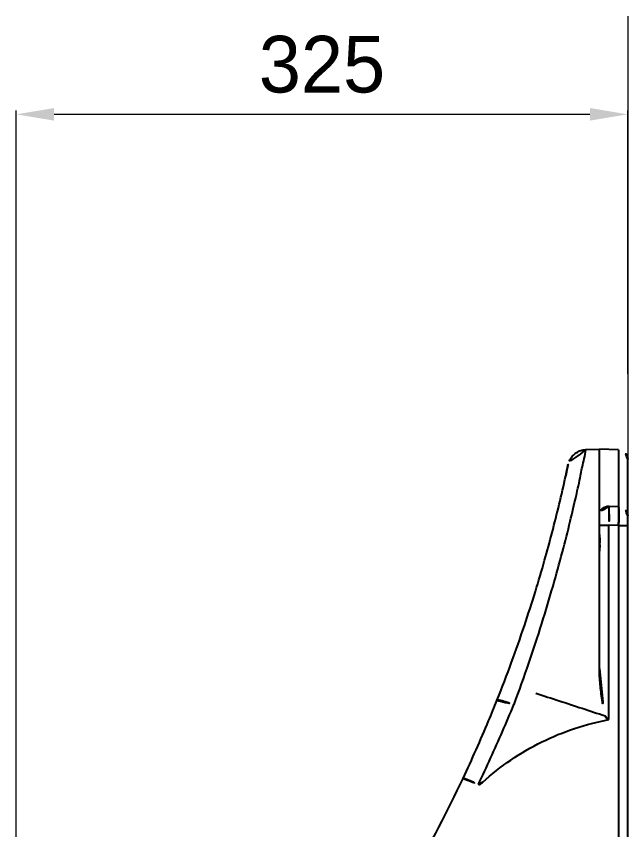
# Model space of a CAD drawing. Extents: x 16296660632 to 16296668616, y -37409619871 to -37409616241.
# Drawn here: x 16296667223.7 to 16296667547.6, y -37409617544.1 to -37409617113.4 of the extents above; entities that cross this region are included whole.
import ezdxf

# ---------------------------------------------------------------- set-up
doc = ezdxf.new("R2010")
doc.units = 0
doc.header["$LTSCALE"] = 10
doc.header["$MEASUREMENT"] = 0
doc.header["$PDMODE"] = 3
doc.header["$PDSIZE"] = -10
doc.layers.get('0').update_dxf_attribs({"linetype": 'CONTINUOUS'})
doc.layers.get('DEFPOINTS').update_dxf_attribs({"linetype": 'CONTINUOUS'})
doc.layers.add('BRACKET', color=7, linetype='CONTINUOUS')
doc.styles.get("Standard").update_dxf_attribs({"font": 'SYMBOL'})
doc.dimstyles.new('100hyun', dxfattribs={"dimtxt": 30, "dimasz": 20, "dimexe": 2, "dimexo": 10, "dimgap": 10, "dimtad": 1, "dimdec": 0, "dimrnd": 5, "dimtxsty": 'Standard', "dimcen": 2.5, "dimclrd": 5, "dimclre": 5, "dimadec": 0, "dimazin": 0, "dimtfac": 1, "dimtdec": 0, "dimtmove": 0, "dimatfit": 3, "dimfxl": 1.25, "dimlwd": 15, "dimlwe": 15, "dimarcsym": 0})

# ---------------------------------------------------------------- blocks, each defined once
blk = doc.blocks.new('*D10')
at = {"color": 5, "lineweight": 15, "transparency": 16777216}
for p, q in [((16296667223.69714, -37409617723.23455), (16296667223.69714, -37409617163.292953)), ((16296667547.571289, -37409617302.714493), (16296667547.571289, -37409617163.292953)), ((16296667527.571289, -37409617165.292953), (16296667243.69714, -37409617165.292953))]:
    blk.add_line(p, q, dxfattribs=at)
at = {"color": 5, "transparency": 16777216}
for points in [[(16296667243.69714, -37409617161.95961), (16296667243.69714, -37409617168.626282), (16296667223.69714, -37409617165.292953)], [(16296667527.571289, -37409617161.95961), (16296667527.571289, -37409617168.626282), (16296667547.571289, -37409617165.292953)]]:
    blk.add_solid(points, dxfattribs=at)
at = {"layer": 'DEFPOINTS', "color": 0, "transparency": 16777216}
for p in [(16296667223.69714, -37409617165.292953), (16296667547.571289, -37409617312.714493), (16296667223.69714, -37409617733.23455)]:
    blk.add_point(p, dxfattribs=at)
at = {"color": 0, "lineweight": 0, "transparency": 16777216, "insert": (16296667385.634211, -37409617138.941017), "char_height": 30, "attachment_point": 5}
blk.add_mtext('{\\f나눔고딕|b0|i0|c129|p50;325}', dxfattribs=at)

msp = doc.modelspace()

# ---------------------------------------------------------------- linework, layer by layer
at = {"linetype": 'Continuous'}
for p, q in [((16296667525.41297, -37409617342.848), (16296667532.571289, -37409617342.59803)), ((16296667532.571289, -37409617396.169167), (16296667532.571289, -37409617342.59803)), ((16296667542.74579, -37409617342.953331), (16296667532.571289, -37409617342.59803)), ((16296667542.74579, -37409617342.953331), (16296667542.74579, -37409617372.953331)), ((16296667547.571289, -37409617842.852943), (16296667547.571289, -37409617347.950279)), ((16296667537.6423, -37409617372.775108), (16296667542.74579, -37409617372.953331)), ((16296667542.745819, -37409617372.953331), (16296667542.74579, -37409617372.953331)), ((16296667532.571289, -37409617382.76902), (16296667537.6423, -37409617382.76902)), ((16296667537.6423, -37409617485.768517), (16296667537.6423, -37409617382.76902)), ((16296667542.74579, -37409617382.947243), (16296667537.6423, -37409617382.76902)), ((16296667542.74579, -37409617382.947243), (16296667542.74579, -37409617837.836929)), ((16296667542.74579, -37409617382.947243), (16296667547.571289, -37409617382.947243)), ((16296667532.684441, -37409617392.121849), (16296667532.84853, -37409617392.121841)), ((16296667532.571289, -37409617396.569923), (16296667532.571289, -37409617396.169167)), ((16296667532.571289, -37409617458.719559), (16296667532.571289, -37409617396.569923))]:
    msp.add_line(p, q, dxfattribs=at)
for centre, radius, start, end in [((16296667542.571289, -37409617347.950279), 5, 0, 88.00003995), ((16296667537.471291, -37409617377.672127), 4.9, 87.99993073, 180), ((16296667542.571301, -37409617377.948059), 4.997444, 359.99781434, 87.99894778)]:
    msp.add_arc(centre, radius, start, end, dxfattribs=at)
for points, start_tangent, end_tangent in [([(16296667487.33123, -37409617477.821167), (16296667495.200529, -37409617455.843063), (16296667502.083111, -37409617434.836678), (16296667507.98834, -37409617415.169907), (16296667512.993549, -37409617396.985123), (16296667517.111959, -37409617380.721184), (16296667520.238319, -37409617367.400139), (16296667522.6173, -37409617356.585098), (16296667524.23929, -37409617348.814484), (16296667525.16358, -37409617344.224037), (16296667525.43387, -37409617342.856888), (16296667525.434931, -37409617342.851517)], (0.3499813446, 0.9367566698), (-0.9828155197, 0.1845905041)), ([(16296667525.435881, -37409617342.847443), (16296667525.280519, -37409617342.854042), (16296667522.706499, -37409617343.326927), (16296667520.3421, -37409617344.452263), (16296667518.35095, -37409617346.152763), (16296667516.869749, -37409617348.311333), (16296667515.99929, -37409617350.781601)], (-0.9994005614, -0.0346196183), (-0.2059714816, -0.9785579946)), ([(16296667478.307581, -37409617475.656754), (16296667486.05821, -37409617455.420677), (16296667492.850491, -37409617436.057587), (16296667498.673719, -37409617417.932922), (16296667503.53569, -37409617401.445007), (16296667507.535601, -37409617386.724319), (16296667514.71488, -37409617356.767563), (16296667514.720779, -37409617356.74057), (16296667515.683571, -37409617352.274063), (16296667515.999161, -37409617350.781731), (16296667515.67944, -37409617352.293533), (16296667514.71488, -37409617356.767563)], (0.3712861325, 0.9285185016), (-0.243106403, -0.9699996272)), ([(16296667537.64233, -37409617372.775108), (16296667537.68067, -37409617373.116913), (16296667537.704781, -37409617374.115883), (16296667537.713011, -37409617375.703987), (16296667537.704781, -37409617377.773239), (16296667537.68067, -37409617380.182854), (16296667537.6423, -37409617382.76902)], (0.9995569754, -0.0297632815), (-0.017049151, -0.9998546527)), ([(16296667542.74579, -37409617382.947243), (16296667542.784941, -37409617380.361076), (16296667542.80954, -37409617377.951477), (16296667542.81793, -37409617375.882248), (16296667542.80954, -37409617374.294121), (16296667542.784929, -37409617373.295151), (16296667542.745819, -37409617372.953331)], (0.0174421667, 0.9998478738), (-0.9995458889, 0.030133303)), ([(16296667532.571449, -37409617387.69751), (16296667532.59366, -37409617388.848167), (16296667532.67164, -37409617391.083328), (16296667532.683809, -37409617392.121849)], (0.0008526893, -0.9999996365), (0.0000863928, -0.9999999963)), ([(16296667532.83988, -37409617391.561859), (16296667532.78006, -37409617390.488541), (16296667532.64275, -37409617388.994713), (16296667532.57132, -37409617387.697548)], (-0.0304502126, 0.9995362848), (-0.0026326025, 0.9999965347)), ([(16296667532.571329, -37409617396.541687), (16296667532.653959, -37409617395.125862), (16296667532.790331, -37409617393.609253), (16296667532.848539, -37409617392.121841)], (0.0030026578, 0.999995492), (0.0000519989, 0.9999999986)), ([(16296667532.683901, -37409617392.369873), (16296667532.67359, -37409617393.068832), (16296667532.596889, -37409617395.300331), (16296667532.571899, -37409617396.54007)], (-0.0063132429, -0.9999800713), (-0.0013331498, -0.9999991114)), ([(16296667532.684681, -37409617392.121857), (16296667532.683901, -37409617392.369873)], (0.0001433133, -0.9999999897), (-0.0063132427, -0.9999800713)), ([(16296667532.848539, -37409617392.121841), (16296667532.83988, -37409617391.561859)], (0.0001756712, 0.9999999846), (-0.0304502127, 0.9995362848)), ([(16296667532.571289, -37409617458.719559), (16296667532.984779, -37409617467.123619), (16296667534.00227, -37409617475.504929), (16296667535.577909, -37409617483.807716)], (0, -1), (0.2339445722, -0.9722499355)), ([(16296667498.973921, -37409617471.864449), (16296667511.23559, -37409617475.822899), (16296667523.43685, -37409617479.804062), (16296667535.57789, -37409617483.807602)], (0.9523542593, -0.3049940406), (0.9494299701, -0.3139788717)), ([(16296667460.347281, -37409617516.89386), (16296667473.90999, -37409617486.408928), (16296667478.307581, -37409617475.656754)], (0.4269372776, 0.90428124), (0.3712861325, 0.9285185016)), ([(16296667487.045271, -37409617477.855888), (16296667481.03977, -37409617492.164673), (16296667474.787451, -37409617506.249008), (16296667468.30142, -37409617520.104233)], (-0.3776761183, -0.9259377677), (-0.4331312015, -0.9013308839)), ([(16296667478.30616, -37409617475.659897), (16296667478.831829, -37409617475.494003), (16296667480.10169, -37409617475.657883), (16296667482.00663, -37409617476.136597), (16296667484.38727, -37409617476.890083), (16296667487.045309, -37409617477.856033)], (0.3714123635, 0.9284680157), (0.9334869487, -0.3586113727)), ([(16296667487.045309, -37409617477.856033), (16296667487.13052, -37409617477.871513), (16296667487.2279, -37409617477.858177), (16296667487.33123, -37409617477.82119)], (0.9324326135, -0.3613439099), (0.8953475261, 0.4453681708)), ([(16296667470.80212, -37409617518.901917), (16296667485.66736, -37409617507.179939), (16296667501.9944, -37409617497.632187), (16296667519.42684, -37409617490.493187), (16296667537.6423, -37409617485.768517)], (0.7411794564, 0.6713069443), (0.9821078188, 0.1883194949)), ([(16296667535.577909, -37409617483.807716), (16296667535.895559, -37409617484.435806), (16296667536.24832, -37409617484.987312), (16296667536.65329, -37409617485.43335), (16296667537.133499, -37409617485.727669), (16296667537.6423, -37409617485.768517)], (0.4153392449, -0.9096665937), (0.9821078188, 0.188319495)), ([(16296667433.803459, -37409617567.92382), (16296667460.347281, -37409617516.89386)], (0.4950936437, 0.8688396193), (0.4269372776, 0.90428124)), ([(16296667460.3477, -37409617516.892807), (16296667460.77463, -37409617516.938316), (16296667461.89723, -37409617517.32579), (16296667463.6236, -37409617518.022903), (16296667465.81624, -37409617518.974129), (16296667468.30131, -37409617520.10421)], (0.4244547647, 0.9054491442), (0.9071549912, -0.4207966516)), ([(16296667458.90757, -37409617519.925491), (16296667458.74605, -37409617520.263443)], (-0.431018048, -0.9023433062), (-0.4314727729, -0.9021259592)), ([(16296667470.79038, -37409617518.91214), (16296667470.372801, -37409617519.274788), (16296667469.950239, -37409617519.59964), (16296667469.531521, -37409617519.867661), (16296667469.112829, -37409617520.069923), (16296667468.689671, -37409617520.169159), (16296667468.30109, -37409617520.10408)], (-0.7420377406, -0.670358107), (-0.9081806364, 0.4185784653))]:
    msp.add_spline(points, degree=3, dxfattribs=dict(at, start_tangent=start_tangent, end_tangent=end_tangent))
at = {"layer": 'BRACKET', "color": 2, "lineweight": 15}
msp.add_line((16296667547.571289, -37409617113.36293), (16296667547.571289, -37409618147.846077), dxfattribs=at)

# ---------------------------------------------------------------- dimensions: what is measured, and where the dimension line sits
at = {"lineweight": 0}
dim = msp.add_linear_dim(base=(16296667223.69714, -37409617165.292953), p1=(16296667547.571289, -37409617312.714493), p2=(16296667223.69714, -37409617733.23455), text='{\\f나눔고딕|b0|i0|c129|p50;<>}', dimstyle='100hyun', dxfattribs=at)
dim.commit()
dim.dimension.update_dxf_attribs({"geometry": '*D10', "text_midpoint": (16296667385.634211, -37409617165.292953), "dimtype": 160})

doc.saveas('drawing.dxf')
